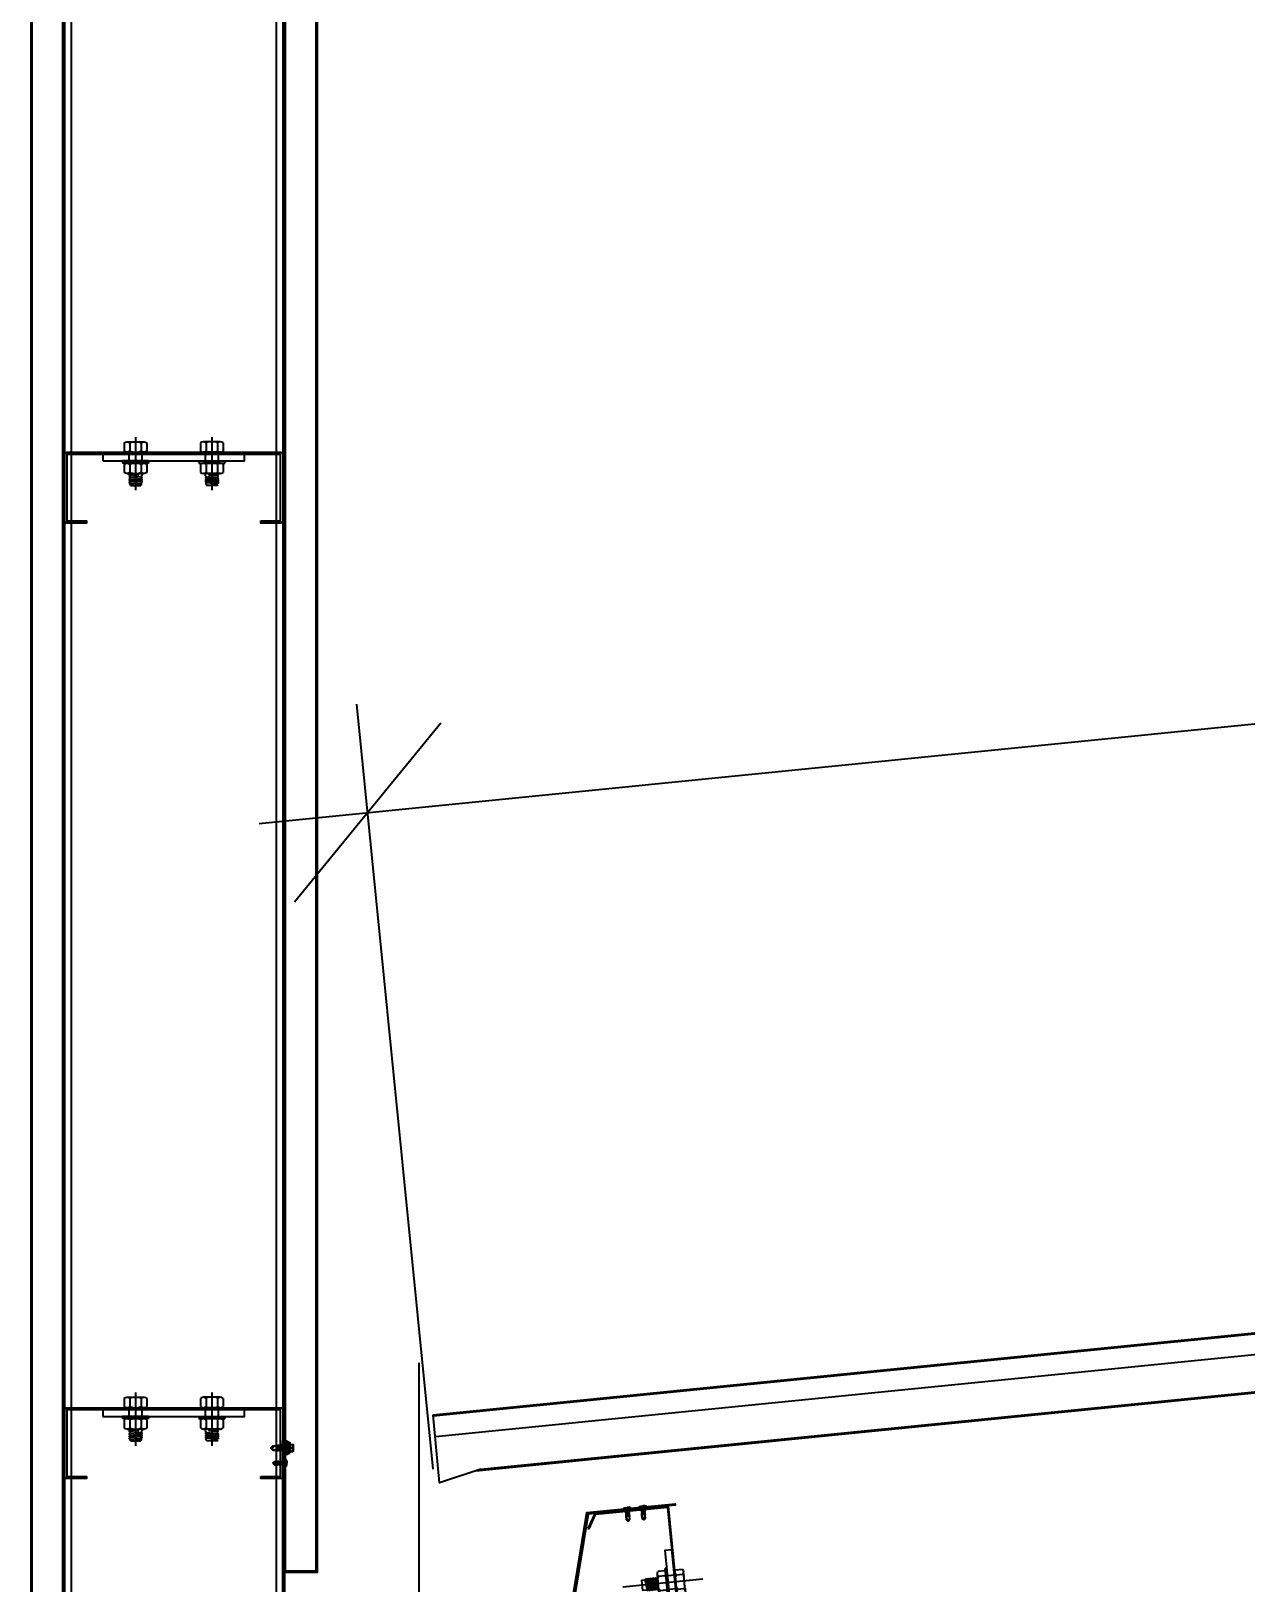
# Model space of a CAD drawing. Header units: inches. Extents: x 315041 to 662841, y -45540 to -35018.
# Drawn here: x 334525.64 to 334536.79, y -35684.15 to -35669.9 of the extents above; entities that cross this region are included whole.
import ezdxf

# ---------------------------------------------------------------- set-up
doc = ezdxf.new("R2010")
doc.units = ezdxf.units.IN
doc.header["$MEASUREMENT"] = 0
doc.linetypes.add('CENTER2', pattern=[28.575, 19.05, -3.175, 3.175, -3.175])
doc.linetypes.add('DASHED2', pattern=[9.525, 6.35, -3.175])
for name, color, linetype in [('2', 2, 'Continuous'), ('251', 251, 'Continuous'), ('2NET-VE', 8, 'Continuous'), ('3', 3, 'Continuous'), ('5', 5, 'Continuous'), ('7', 7, 'Continuous'), ('8', 8, 'Continuous'), ('GIANG', 1, 'Continuous'), ('ROOFING', 4, 'Continuous'), ('STRUCTURE', 1, 'Continuous')]:
    doc.layers.add(name, color=color, linetype=linetype)
doc.styles.add('ST1', font='times.ttf', dxfattribs={"width": 0.7})
doc.dimstyles.new('100', dxfattribs={"dimtxt": 3, "dimasz": 1.5, "dimexe": 1, "dimexo": 0, "dimgap": 1, "dimtad": 1, "dimdec": 0, "dimlfac": 100, "dimzin": 0, "dimdsep": 46, "dimtxsty": 'ST1', "dimblk": 'OBLIQUE', "dimcen": 1, "dimdle": 1, "dimclrd": 8, "dimclre": 8, "dimclrt": 3, "dimadec": 0, "dimazin": 0, "dimtfac": 1, "dimtdec": 0, "dimtix": 1, "dimtmove": 1, "dimatfit": 3, "dimfxl": 0, "dimtfill": 1, "dimtolj": 1, "dimtzin": 0, "dimlwd": -1, "dimlwe": -1, "dimarcsym": 1})

# ---------------------------------------------------------------- blocks, each defined once
blk = doc.blocks.new('*U235')
at = {"layer": '2NET-VE', "ltscale": 0.5}
for p, q in [((0, 8.3), (9.5, 8.3)), ((22.9, 7.4), (22.9, 7.4)), ((0, -8.3), (9.5, -8.3)), ((22.9, -7.4), (22.9, -7.4))]:
    blk.add_line(p, q, dxfattribs=at)
at = {"layer": '7', "linetype": 'Continuous'}
for p, q in [((21.9, 6.4), (23.1, 7.7)), ((22.3, -6.4), (23.8, 6.4)), ((23.1, 7.7), (23.8, 6.4)), ((23.8, 6.4), (25.1, 7.7)), ((24.3, -6.4), (25.8, 6.4)), ((25.1, 7.7), (25.8, 6.4)), ((25.8, 6.4), (27, 7.7)), ((26.2, -6.4), (27.7, 6.4)), ((27, 7.7), (27.7, 6.4)), ((27.7, 6.4), (28.9, 7.7)), ((28.1, -6.4), (29.6, 6.4)), ((28.9, 7.7), (29.6, 6.4)), ((29.6, 6.4), (30.9, 7.7)), ((30.1, -6.4), (31.6, 6.4)), ((30.1, -6.4), (31.6, 6.4)), ((30.9, 7.7), (31.6, 6.4)), ((31.6, 6.4), (32.8, 7.7)), ((32, -6.4), (33.5, 6.4)), ((32.8, 7.7), (33.5, 6.4)), ((33.5, 6.4), (34.7, 7.7)), ((33.9, -6.4), (35.4, 6.4)), ((33.9, -6.4), (35.4, 6.4)), ((33.9, -6.4), (35.4, 6.4)), ((34.7, 7.7), (35.4, 6.4)), ((35.4, 6.4), (36.7, 7.7)), ((35.9, -6.4), (37.4, 6.4)), ((36.7, 7.7), (37.4, 6.4)), ((41.9, 6.4), (37.4, 6.4)), ((41.9, 6.4), (41.9, -6.4)), ((22.1, -6.4), (21.7, -6.4)), ((22.3, -6.4), (21.9, -6.4)), ((22.3, -6.4), (23.1, -7.7)), ((23.1, -7.7), (24.3, -6.4)), ((24.3, -6.4), (25, -7.7)), ((25, -7.7), (26.2, -6.4)), ((26.2, -6.4), (26.9, -7.7)), ((26.9, -7.7), (28.1, -6.4)), ((28.1, -6.4), (28.9, -7.7)), ((28.9, -7.7), (30.1, -6.4)), ((30.1, -6.4), (30.8, -7.7)), ((30.8, -7.7), (32, -6.4)), ((32, -6.4), (32.7, -7.7)), ((32.7, -7.7), (33.9, -6.4)), ((33.9, -6.4), (34.7, -7.7)), ((34.7, -7.7), (35.9, -6.4)), ((35.9, -6.4), (41.9, -6.4))]:
    blk.add_line(p, q, dxfattribs=at)
at = {"layer": '8', "linetype": 'Continuous'}
for p, q in [((-10.2, 8.8), (-10.2, 11.9)), ((-10.2, -11.9), (-10.2, 11.9)), ((-0.9, 14.9), (-9.3, 14.9)), ((-1.4, 8.8), (-8.9, 8.8)), ((0, 8.8), (0, 11.9)), ((0, -11.9), (0, 11.9)), ((9.5, -17.6), (9.5, 17.6)), ((9.5, 17.6), (11.4, 17.6)), ((11.4, -17.6), (11.4, 17.6)), ((11.4, 8.8), (11.4, 11.9)), ((11.4, -11.9), (11.4, 11.9)), ((12.3, 14.9), (20.7, 14.9)), ((12.8, 8.8), (20.3, 8.8)), ((21.7, 8.8), (21.7, 11.9)), ((21.7, -11.9), (21.7, 11.9)), ((-10.2, -8.8), (-10.2, -11.9)), ((-9.3, -14.9), (-0.9, -14.9)), ((-1.4, -8.8), (-8.9, -8.8)), ((0, -8.8), (0, -11.9)), ((9.5, -17.6), (11.4, -17.6)), ((11.4, -8.8), (11.4, -11.9)), ((20.7, -14.9), (12.3, -14.9)), ((12.8, -8.8), (20.3, -8.8)), ((21.7, -8.8), (21.7, -11.9))]:
    blk.add_line(p, q, dxfattribs=at)
at = {"layer": '8', "ltscale": 10}
blk.add_line((-32.8, 0), (65.5, 0), dxfattribs=at)
at = {"layer": '8', "linetype": 'Continuous'}
for centre, radius, start, end in [((-4.7, 11.9), 5.58, 146.602, 180), ((-6.1, 11.9), 4.1, 180, 228.5476), ((-6.1, 5.7), 4.1, 131.4524, 180), ((-4.1, 11.9), 4.1, 311.4524, 0), ((-4.1, 5.7), 4.1, 0, 48.5476), ((-5.6, 11.9), 5.58, 0, 33.398), ((17, 11.9), 5.58, 146.602, 180), ((15.5, 11.9), 4.1, 180, 228.5476), ((15.5, 5.7), 4.1, 131.4524, 180), ((17.6, 11.9), 4.1, 311.4524, 0), ((17.6, 5.7), 4.1, 0, 48.5476), ((16.1, 11.9), 5.58, 0, 33.398), ((-6.1, -5.7), 4.1, 180, 228.5476), ((-6.1, -11.9), 4.1, 131.4524, 180), ((-4.7, -11.9), 5.58, 180, 213.398), ((-4.1, -5.7), 4.1, 311.4524, 0), ((-4.1, -11.9), 4.1, 0, 48.5476), ((-5.6, -11.9), 5.58, 326.602, 0), ((15.5, -5.7), 4.1, 180, 228.5476), ((15.5, -11.9), 4.1, 131.4524, 180), ((17, -11.9), 5.58, 180, 213.398), ((17.6, -5.7), 4.1, 311.4524, 0), ((17.6, -11.9), 4.1, 0, 48.5476), ((16.1, -11.9), 5.58, 326.602, 0)]:
    blk.add_arc(centre, radius, start, end, dxfattribs=at)
blk = doc.blocks.new('*U234')
at = {"layer": '2NET-VE', "ltscale": 0.5}
for p, q in [((0, 8.3), (9.5, 8.3)), ((22.9, 7.4), (22.9, 7.4)), ((0, -8.3), (9.5, -8.3)), ((22.9, -7.4), (22.9, -7.4))]:
    blk.add_line(p, q, dxfattribs=at)
at = {"layer": '7', "linetype": 'Continuous'}
for p, q in [((21.9, 6.4), (23.1, 7.7)), ((22.3, -6.4), (23.8, 6.4)), ((23.1, 7.7), (23.8, 6.4)), ((23.8, 6.4), (25.1, 7.7)), ((24.3, -6.4), (25.8, 6.4)), ((25.1, 7.7), (25.8, 6.4)), ((25.8, 6.4), (27, 7.7)), ((26.2, -6.4), (27.7, 6.4)), ((27, 7.7), (27.7, 6.4)), ((27.7, 6.4), (28.9, 7.7)), ((28.1, -6.4), (29.6, 6.4)), ((28.9, 7.7), (29.6, 6.4)), ((29.6, 6.4), (30.9, 7.7)), ((30.1, -6.4), (31.6, 6.4)), ((30.1, -6.4), (31.6, 6.4)), ((30.9, 7.7), (31.6, 6.4)), ((31.6, 6.4), (32.8, 7.7)), ((32, -6.4), (33.5, 6.4)), ((32.8, 7.7), (33.5, 6.4)), ((33.5, 6.4), (34.7, 7.7)), ((33.9, -6.4), (35.4, 6.4)), ((33.9, -6.4), (35.4, 6.4)), ((33.9, -6.4), (35.4, 6.4)), ((34.7, 7.7), (35.4, 6.4)), ((35.4, 6.4), (36.7, 7.7)), ((35.9, -6.4), (37.4, 6.4)), ((36.7, 7.7), (37.4, 6.4)), ((41.9, 6.4), (37.4, 6.4)), ((41.9, 6.4), (41.9, -6.4)), ((22.1, -6.4), (21.7, -6.4)), ((22.3, -6.4), (21.9, -6.4)), ((22.3, -6.4), (23.1, -7.7)), ((23.1, -7.7), (24.3, -6.4)), ((24.3, -6.4), (25, -7.7)), ((25, -7.7), (26.2, -6.4)), ((26.2, -6.4), (26.9, -7.7)), ((26.9, -7.7), (28.1, -6.4)), ((28.1, -6.4), (28.9, -7.7)), ((28.9, -7.7), (30.1, -6.4)), ((30.1, -6.4), (30.8, -7.7)), ((30.8, -7.7), (32, -6.4)), ((32, -6.4), (32.7, -7.7)), ((32.7, -7.7), (33.9, -6.4)), ((33.9, -6.4), (34.7, -7.7)), ((34.7, -7.7), (35.9, -6.4)), ((35.9, -6.4), (41.9, -6.4))]:
    blk.add_line(p, q, dxfattribs=at)
at = {"layer": '8', "linetype": 'Continuous'}
for p, q in [((-10.2, 8.8), (-10.2, 11.9)), ((-10.2, -11.9), (-10.2, 11.9)), ((-0.9, 14.9), (-9.3, 14.9)), ((-1.4, 8.8), (-8.9, 8.8)), ((0, 8.8), (0, 11.9)), ((0, -11.9), (0, 11.9)), ((9.5, -17.6), (9.5, 17.6)), ((9.5, 17.6), (11.4, 17.6)), ((11.4, -17.6), (11.4, 17.6)), ((11.4, 8.8), (11.4, 11.9)), ((11.4, -11.9), (11.4, 11.9)), ((12.3, 14.9), (20.7, 14.9)), ((12.8, 8.8), (20.3, 8.8)), ((21.7, 8.8), (21.7, 11.9)), ((21.7, -11.9), (21.7, 11.9)), ((-10.2, -8.8), (-10.2, -11.9)), ((-9.3, -14.9), (-0.9, -14.9)), ((-1.4, -8.8), (-8.9, -8.8)), ((0, -8.8), (0, -11.9)), ((9.5, -17.6), (11.4, -17.6)), ((11.4, -8.8), (11.4, -11.9)), ((20.7, -14.9), (12.3, -14.9)), ((12.8, -8.8), (20.3, -8.8)), ((21.7, -8.8), (21.7, -11.9))]:
    blk.add_line(p, q, dxfattribs=at)
at = {"layer": '8', "ltscale": 10}
blk.add_line((-32.8, 0), (65.5, 0), dxfattribs=at)
at = {"layer": '8', "linetype": 'Continuous'}
for centre, radius, start, end in [((-4.7, 11.9), 5.58, 146.602, 180), ((-6.1, 11.9), 4.1, 180, 228.5476), ((-6.1, 5.7), 4.1, 131.4524, 180), ((-4.1, 11.9), 4.1, 311.4524, 0), ((-4.1, 5.7), 4.1, 0, 48.5476), ((-5.6, 11.9), 5.58, 0, 33.398), ((17, 11.9), 5.58, 146.602, 180), ((15.5, 11.9), 4.1, 180, 228.5476), ((15.5, 5.7), 4.1, 131.4524, 180), ((17.6, 11.9), 4.1, 311.4524, 0), ((17.6, 5.7), 4.1, 0, 48.5476), ((16.1, 11.9), 5.58, 0, 33.398), ((-6.1, -5.7), 4.1, 180, 228.5476), ((-6.1, -11.9), 4.1, 131.4524, 180), ((-4.7, -11.9), 5.58, 180, 213.398), ((-4.1, -5.7), 4.1, 311.4524, 0), ((-4.1, -11.9), 4.1, 0, 48.5476), ((-5.6, -11.9), 5.58, 326.602, 0), ((15.5, -5.7), 4.1, 180, 228.5476), ((15.5, -11.9), 4.1, 131.4524, 180), ((17, -11.9), 5.58, 180, 213.398), ((17.6, -5.7), 4.1, 311.4524, 0), ((17.6, -11.9), 4.1, 0, 48.5476), ((16.1, -11.9), 5.58, 326.602, 0)]:
    blk.add_arc(centre, radius, start, end, dxfattribs=at)
blk = doc.blocks.new('XM150')
at = {"layer": '2', "ltscale": 0.015}
for p, q in [((68.9, 180), (0.9, 180)), ((0.9, 1.1), (0.9, 180)), ((2, 178.9), (2, 0)), ((2, 178.9), (68.3, 178.9)), ((75.4, 166.5), (68.3, 178.9)), ((68.9, 180), (76.4, 167)), ((76.4, 167), (75.4, 166.5)), ((-73.5, 13), (-72.5, 13.5)), ((-66, 0), (-73.5, 13)), ((-72.5, 13.5), (-65.4, 1.1)), ((2, 0), (-66, 0)), ((-65.4, 1.1), (0.9, 1.1))]:
    blk.add_line(p, q, dxfattribs=at)
at = {"layer": '5'}
blk.add_lwpolyline([(8, -10), (8, 140), (2, 140), (2, -10), (8, -10)], close=True, dxfattribs=at)
at = {"layer": 'GIANG', "xscale": 0.7499999999999999, "yscale": 0.7499999999999999, "zscale": 0.7499999999999999}
for name, p in [('*U235', (0.9, 110)), ('*U234', (0.9, 40))]:
    blk.add_blockref(name, p, dxfattribs=at)
blk = doc.blocks.new('*U246')
at = {"layer": '2', "xscale": 0.008333333333333337, "yscale": 0.008333333333333337, "zscale": 0.008333333333333337, "rotation": 8.530765610063296}
blk.add_blockref('XM150', (0.118, -0.699), dxfattribs=at)
blk = doc.blocks.new('*U247')
at = {"layer": '2', "color": 0, "linetype": 'ByBlock', "lineweight": -2, "transparency": 16777216}
blk.add_blockref('*U246', (0, 0), dxfattribs=at)
blk = doc.blocks.new('*U198')
at = {"layer": '251'}
h = blk.add_hatch(color=256, dxfattribs=at)
h.paths.add_polyline_path([(-0.0533, -0.0404), (-0.0533, -0.0433, -0.192582), (-0.0476, -0.0289, -0.192582), (-0.0533, -0.0144)])
h.paths.add_polyline_path([(-0.0533, 0.0144, -0.192582), (-0.0476, 0.0289, -0.192582), (-0.0533, 0.0433)])
h = blk.add_hatch(color=256, dxfattribs=at)
h.paths.add_polyline_path([(0.0559, -0.0404), (0.0559, -0.0433, -0.192582), (0.0617, -0.0289, -0.192582), (0.0559, -0.0144)])
h.paths.add_polyline_path([(0.0559, 0.0144, -0.192582), (0.0617, 0.0289, -0.192582), (0.0559, 0.0433)])
at = {"layer": '5', "linetype": 'CENTER2', "ltscale": 0.2}
blk.add_line((-0.0773, 0), (0.1944, 0), dxfattribs=at)
at = {"layer": '8'}
for p, q in [((-0.0533, 0.0404), (-0.0533, -0.0404)), ((-0.0476, 0.0578), (-0.0058, 0.0578)), ((-0.0476, 0.0289), (-0.0058, 0.0289)), ((0, 0.0433), (0, -0.0433)), ((0.0444, 0.0333), (0, 0.0333)), ((0.0444, -0.0664), (0.0444, 0.0664)), ((0.0444, 0.0664), (0.0559, 0.0664)), ((0.0559, -0.0664), (0.0559, 0.0664)), ((0.0559, 0.0404), (0.0559, -0.0404)), ((0.0617, 0.0578), (0.1034, 0.0578)), ((0.0617, 0.0289), (0.1034, 0.0289)), ((0.1092, 0.0433), (0.1092, -0.0433)), ((0.1168, 0.0333), (0.1092, 0.0333)), ((0.1211, 0.0267), (0.1168, 0.0333)), ((0.1168, 0.0333), (0.1168, -0.0167)), ((0.1168, -0.0167), (0.1211, 0.0267)), ((0.1268, 0.0333), (0.1211, 0.0267)), ((0.1311, 0.0267), (0.1268, 0.0333)), ((0.1639, 0.03), (0.1611, 0.0267)), ((0.1691, 0.0267), (0.1639, 0.03)), ((0.1658, -0.0267), (0.1674, 0)), ((0.1691, 0), (0.1674, 0)), ((0.1674, 0), (0.1691, 0)), ((0.1691, 0.0267), (0.1691, -0.0267)), ((-0.0476, -0.0289), (-0.0058, -0.0289)), ((-0.0476, -0.0289), (-0.0058, -0.0289)), ((-0.0476, -0.0578), (-0.0058, -0.0578)), ((0.0444, -0.0333), (0, -0.0333)), ((0.0444, -0.0664), (0.0559, -0.0664)), ((0.0617, -0.0289), (0.1034, -0.0289)), ((0.0617, -0.0289), (0.1034, -0.0289)), ((0.0617, -0.0578), (0.1034, -0.0578)), ((0.1201, -0.0333), (0.1092, -0.0333)), ((0.1258, -0.0267), (0.1201, -0.0333)), ((0.1601, -0.0333), (0.1558, -0.0267)), ((0.1658, -0.0267), (0.1601, -0.0333)), ((0.1658, -0.0267), (0.1691, -0.0267))]:
    blk.add_line(p, q, dxfattribs=at)
for points in [[(0.1358, -0.0267), (0.1301, -0.0333), (0.1258, -0.0267), (0.1311, 0.0267), (0.1368, 0.0333), (0.1411, 0.0267)], [(0.1458, -0.0267), (0.1401, -0.0333), (0.1358, -0.0267), (0.1411, 0.0267), (0.1468, 0.0333), (0.1511, 0.0267)], [(0.1558, -0.0267), (0.1501, -0.0333), (0.1458, -0.0267), (0.1511, 0.0267), (0.1568, 0.0333), (0.1611, 0.0267)]]:
    blk.add_lwpolyline(points, close=True, dxfattribs=at)
for centre, start, end in [((-0.0324, 0.0433), 136.39718, 223.60282), ((-0.0324, 0.0144), 136.39718, 180), ((-0.0209, 0.0433), 316.39718, 43.60282), ((-0.0209, 0.0144), 0, 43.60282), ((0.0768, 0.0433), 136.39718, 223.60282), ((0.0768, 0.0144), 136.39718, 180), ((0.0883, 0.0433), 316.39718, 43.60282), ((0.0883, 0.0144), 0, 43.60282), ((-0.0324, -0.0144), 180, 223.60282), ((-0.0324, -0.0433), 136.39718, 223.60282), ((-0.0209, -0.0144), 316.39718, 0), ((-0.0209, -0.0433), 316.39718, 43.60282), ((0.0768, -0.0144), 180, 223.60282), ((0.0768, -0.0433), 136.39718, 223.60282), ((0.0883, -0.0144), 316.39718, 0), ((0.0883, -0.0433), 316.39718, 43.60282)]:
    blk.add_arc(centre, 0.0209, start, end, dxfattribs=at)
blk = doc.blocks.new('*U199')
at = {"layer": '251'}
h = blk.add_hatch(color=256, dxfattribs=at)
h.paths.add_polyline_path([(-0.0533, -0.0404), (-0.0533, -0.0433, -0.192582), (-0.0476, -0.0289, -0.192582), (-0.0533, -0.0144)])
h.paths.add_polyline_path([(-0.0533, 0.0144, -0.192582), (-0.0476, 0.0289, -0.192582), (-0.0533, 0.0433)])
h = blk.add_hatch(color=256, dxfattribs=at)
h.paths.add_polyline_path([(0.0559, -0.0404), (0.0559, -0.0433, -0.192582), (0.0617, -0.0289, -0.192582), (0.0559, -0.0144)])
h.paths.add_polyline_path([(0.0559, 0.0144, -0.192582), (0.0617, 0.0289, -0.192582), (0.0559, 0.0433)])
at = {"layer": '5', "linetype": 'CENTER2', "ltscale": 0.2}
blk.add_line((-0.0773, 0), (0.1944, 0), dxfattribs=at)
at = {"layer": '8'}
for p, q in [((-0.0533, 0.0404), (-0.0533, -0.0404)), ((-0.0476, 0.0578), (-0.0058, 0.0578)), ((-0.0476, 0.0289), (-0.0058, 0.0289)), ((0, 0.0433), (0, -0.0433)), ((0.0444, 0.0333), (0, 0.0333)), ((0.0444, -0.0664), (0.0444, 0.0664)), ((0.0444, 0.0664), (0.0559, 0.0664)), ((0.0559, -0.0664), (0.0559, 0.0664)), ((0.0559, 0.0404), (0.0559, -0.0404)), ((0.0617, 0.0578), (0.1034, 0.0578)), ((0.0617, 0.0289), (0.1034, 0.0289)), ((0.1092, 0.0433), (0.1092, -0.0433)), ((0.1168, 0.0333), (0.1092, 0.0333)), ((0.1211, 0.0267), (0.1168, 0.0333)), ((0.1168, 0.0333), (0.1168, -0.0167)), ((0.1168, -0.0167), (0.1211, 0.0267)), ((0.1268, 0.0333), (0.1211, 0.0267)), ((0.1311, 0.0267), (0.1268, 0.0333)), ((0.1639, 0.03), (0.1611, 0.0267)), ((0.1691, 0.0267), (0.1639, 0.03)), ((0.1658, -0.0267), (0.1674, 0)), ((0.1691, 0), (0.1674, 0)), ((0.1674, 0), (0.1691, 0)), ((0.1691, 0.0267), (0.1691, -0.0267)), ((-0.0476, -0.0289), (-0.0058, -0.0289)), ((-0.0476, -0.0289), (-0.0058, -0.0289)), ((-0.0476, -0.0578), (-0.0058, -0.0578)), ((0.0444, -0.0333), (0, -0.0333)), ((0.0444, -0.0664), (0.0559, -0.0664)), ((0.0617, -0.0289), (0.1034, -0.0289)), ((0.0617, -0.0289), (0.1034, -0.0289)), ((0.0617, -0.0578), (0.1034, -0.0578)), ((0.1201, -0.0333), (0.1092, -0.0333)), ((0.1258, -0.0267), (0.1201, -0.0333)), ((0.1601, -0.0333), (0.1558, -0.0267)), ((0.1658, -0.0267), (0.1601, -0.0333)), ((0.1658, -0.0267), (0.1691, -0.0267))]:
    blk.add_line(p, q, dxfattribs=at)
for points in [[(0.1358, -0.0267), (0.1301, -0.0333), (0.1258, -0.0267), (0.1311, 0.0267), (0.1368, 0.0333), (0.1411, 0.0267)], [(0.1458, -0.0267), (0.1401, -0.0333), (0.1358, -0.0267), (0.1411, 0.0267), (0.1468, 0.0333), (0.1511, 0.0267)], [(0.1558, -0.0267), (0.1501, -0.0333), (0.1458, -0.0267), (0.1511, 0.0267), (0.1568, 0.0333), (0.1611, 0.0267)]]:
    blk.add_lwpolyline(points, close=True, dxfattribs=at)
for centre, start, end in [((-0.0324, 0.0433), 136.39718, 223.60282), ((-0.0324, 0.0144), 136.39718, 180), ((-0.0209, 0.0433), 316.39718, 43.60282), ((-0.0209, 0.0144), 0, 43.60282), ((0.0768, 0.0433), 136.39718, 223.60282), ((0.0768, 0.0144), 136.39718, 180), ((0.0883, 0.0433), 316.39718, 43.60282), ((0.0883, 0.0144), 0, 43.60282), ((-0.0324, -0.0144), 180, 223.60282), ((-0.0324, -0.0433), 136.39718, 223.60282), ((-0.0209, -0.0144), 316.39718, 0), ((-0.0209, -0.0433), 316.39718, 43.60282), ((0.0768, -0.0144), 180, 223.60282), ((0.0768, -0.0433), 136.39718, 223.60282), ((0.0883, -0.0144), 316.39718, 0), ((0.0883, -0.0433), 316.39718, 43.60282)]:
    blk.add_arc(centre, 0.0209, start, end, dxfattribs=at)
blk = doc.blocks.new('*U200')
at = {"layer": '251'}
h = blk.add_hatch(color=256, dxfattribs=at)
h.paths.add_polyline_path([(-0.0533, -0.0404), (-0.0533, -0.0433, -0.192582), (-0.0476, -0.0289, -0.192582), (-0.0533, -0.0144)])
h.paths.add_polyline_path([(-0.0533, 0.0144, -0.192582), (-0.0476, 0.0289, -0.192582), (-0.0533, 0.0433)])
h = blk.add_hatch(color=256, dxfattribs=at)
h.paths.add_polyline_path([(0.0559, -0.0404), (0.0559, -0.0433, -0.192582), (0.0617, -0.0289, -0.192582), (0.0559, -0.0144)])
h.paths.add_polyline_path([(0.0559, 0.0144, -0.192582), (0.0617, 0.0289, -0.192582), (0.0559, 0.0433)])
at = {"layer": '5', "linetype": 'CENTER2', "ltscale": 0.2}
blk.add_line((-0.0773, 0), (0.1944, 0), dxfattribs=at)
at = {"layer": '8'}
for p, q in [((-0.0533, 0.0404), (-0.0533, -0.0404)), ((-0.0476, 0.0578), (-0.0058, 0.0578)), ((-0.0476, 0.0289), (-0.0058, 0.0289)), ((0, 0.0433), (0, -0.0433)), ((0.0444, 0.0333), (0, 0.0333)), ((0.0444, -0.0664), (0.0444, 0.0664)), ((0.0444, 0.0664), (0.0559, 0.0664)), ((0.0559, -0.0664), (0.0559, 0.0664)), ((0.0559, 0.0404), (0.0559, -0.0404)), ((0.0617, 0.0578), (0.1034, 0.0578)), ((0.0617, 0.0289), (0.1034, 0.0289)), ((0.1092, 0.0433), (0.1092, -0.0433)), ((0.1168, 0.0333), (0.1092, 0.0333)), ((0.1211, 0.0267), (0.1168, 0.0333)), ((0.1168, 0.0333), (0.1168, -0.0167)), ((0.1168, -0.0167), (0.1211, 0.0267)), ((0.1268, 0.0333), (0.1211, 0.0267)), ((0.1311, 0.0267), (0.1268, 0.0333)), ((0.1639, 0.03), (0.1611, 0.0267)), ((0.1691, 0.0267), (0.1639, 0.03)), ((0.1658, -0.0267), (0.1674, 0)), ((0.1691, 0), (0.1674, 0)), ((0.1674, 0), (0.1691, 0)), ((0.1691, 0.0267), (0.1691, -0.0267)), ((-0.0476, -0.0289), (-0.0058, -0.0289)), ((-0.0476, -0.0289), (-0.0058, -0.0289)), ((-0.0476, -0.0578), (-0.0058, -0.0578)), ((0.0444, -0.0333), (0, -0.0333)), ((0.0444, -0.0664), (0.0559, -0.0664)), ((0.0617, -0.0289), (0.1034, -0.0289)), ((0.0617, -0.0289), (0.1034, -0.0289)), ((0.0617, -0.0578), (0.1034, -0.0578)), ((0.1201, -0.0333), (0.1092, -0.0333)), ((0.1258, -0.0267), (0.1201, -0.0333)), ((0.1601, -0.0333), (0.1558, -0.0267)), ((0.1658, -0.0267), (0.1601, -0.0333)), ((0.1658, -0.0267), (0.1691, -0.0267))]:
    blk.add_line(p, q, dxfattribs=at)
for points in [[(0.1358, -0.0267), (0.1301, -0.0333), (0.1258, -0.0267), (0.1311, 0.0267), (0.1368, 0.0333), (0.1411, 0.0267)], [(0.1458, -0.0267), (0.1401, -0.0333), (0.1358, -0.0267), (0.1411, 0.0267), (0.1468, 0.0333), (0.1511, 0.0267)], [(0.1558, -0.0267), (0.1501, -0.0333), (0.1458, -0.0267), (0.1511, 0.0267), (0.1568, 0.0333), (0.1611, 0.0267)]]:
    blk.add_lwpolyline(points, close=True, dxfattribs=at)
for centre, start, end in [((-0.0324, 0.0433), 136.39718, 223.60282), ((-0.0324, 0.0144), 136.39718, 180), ((-0.0209, 0.0433), 316.39718, 43.60282), ((-0.0209, 0.0144), 0, 43.60282), ((0.0768, 0.0433), 136.39718, 223.60282), ((0.0768, 0.0144), 136.39718, 180), ((0.0883, 0.0433), 316.39718, 43.60282), ((0.0883, 0.0144), 0, 43.60282), ((-0.0324, -0.0144), 180, 223.60282), ((-0.0324, -0.0433), 136.39718, 223.60282), ((-0.0209, -0.0144), 316.39718, 0), ((-0.0209, -0.0433), 316.39718, 43.60282), ((0.0768, -0.0144), 180, 223.60282), ((0.0768, -0.0433), 136.39718, 223.60282), ((0.0883, -0.0144), 316.39718, 0), ((0.0883, -0.0433), 316.39718, 43.60282)]:
    blk.add_arc(centre, 0.0209, start, end, dxfattribs=at)
blk = doc.blocks.new('*U201')
at = {"layer": '251'}
h = blk.add_hatch(color=256, dxfattribs=at)
h.paths.add_polyline_path([(-0.0533, -0.0404), (-0.0533, -0.0433, -0.192582), (-0.0476, -0.0289, -0.192582), (-0.0533, -0.0144)])
h.paths.add_polyline_path([(-0.0533, 0.0144, -0.192582), (-0.0476, 0.0289, -0.192582), (-0.0533, 0.0433)])
h = blk.add_hatch(color=256, dxfattribs=at)
h.paths.add_polyline_path([(0.0559, -0.0404), (0.0559, -0.0433, -0.192582), (0.0617, -0.0289, -0.192582), (0.0559, -0.0144)])
h.paths.add_polyline_path([(0.0559, 0.0144, -0.192582), (0.0617, 0.0289, -0.192582), (0.0559, 0.0433)])
at = {"layer": '5', "linetype": 'CENTER2', "ltscale": 0.2}
blk.add_line((-0.0773, 0), (0.1944, 0), dxfattribs=at)
at = {"layer": '8'}
for p, q in [((-0.0533, 0.0404), (-0.0533, -0.0404)), ((-0.0476, 0.0578), (-0.0058, 0.0578)), ((-0.0476, 0.0289), (-0.0058, 0.0289)), ((0, 0.0433), (0, -0.0433)), ((0.0444, 0.0333), (0, 0.0333)), ((0.0444, -0.0664), (0.0444, 0.0664)), ((0.0444, 0.0664), (0.0559, 0.0664)), ((0.0559, -0.0664), (0.0559, 0.0664)), ((0.0559, 0.0404), (0.0559, -0.0404)), ((0.0617, 0.0578), (0.1034, 0.0578)), ((0.0617, 0.0289), (0.1034, 0.0289)), ((0.1092, 0.0433), (0.1092, -0.0433)), ((0.1168, 0.0333), (0.1092, 0.0333)), ((0.1211, 0.0267), (0.1168, 0.0333)), ((0.1168, 0.0333), (0.1168, -0.0167)), ((0.1168, -0.0167), (0.1211, 0.0267)), ((0.1268, 0.0333), (0.1211, 0.0267)), ((0.1311, 0.0267), (0.1268, 0.0333)), ((0.1639, 0.03), (0.1611, 0.0267)), ((0.1691, 0.0267), (0.1639, 0.03)), ((0.1658, -0.0267), (0.1674, 0)), ((0.1691, 0), (0.1674, 0)), ((0.1674, 0), (0.1691, 0)), ((0.1691, 0.0267), (0.1691, -0.0267)), ((-0.0476, -0.0289), (-0.0058, -0.0289)), ((-0.0476, -0.0289), (-0.0058, -0.0289)), ((-0.0476, -0.0578), (-0.0058, -0.0578)), ((0.0444, -0.0333), (0, -0.0333)), ((0.0444, -0.0664), (0.0559, -0.0664)), ((0.0617, -0.0289), (0.1034, -0.0289)), ((0.0617, -0.0289), (0.1034, -0.0289)), ((0.0617, -0.0578), (0.1034, -0.0578)), ((0.1201, -0.0333), (0.1092, -0.0333)), ((0.1258, -0.0267), (0.1201, -0.0333)), ((0.1601, -0.0333), (0.1558, -0.0267)), ((0.1658, -0.0267), (0.1601, -0.0333)), ((0.1658, -0.0267), (0.1691, -0.0267))]:
    blk.add_line(p, q, dxfattribs=at)
for points in [[(0.1358, -0.0267), (0.1301, -0.0333), (0.1258, -0.0267), (0.1311, 0.0267), (0.1368, 0.0333), (0.1411, 0.0267)], [(0.1458, -0.0267), (0.1401, -0.0333), (0.1358, -0.0267), (0.1411, 0.0267), (0.1468, 0.0333), (0.1511, 0.0267)], [(0.1558, -0.0267), (0.1501, -0.0333), (0.1458, -0.0267), (0.1511, 0.0267), (0.1568, 0.0333), (0.1611, 0.0267)]]:
    blk.add_lwpolyline(points, close=True, dxfattribs=at)
for centre, start, end in [((-0.0324, 0.0433), 136.39718, 223.60282), ((-0.0324, 0.0144), 136.39718, 180), ((-0.0209, 0.0433), 316.39718, 43.60282), ((-0.0209, 0.0144), 0, 43.60282), ((0.0768, 0.0433), 136.39718, 223.60282), ((0.0768, 0.0144), 136.39718, 180), ((0.0883, 0.0433), 316.39718, 43.60282), ((0.0883, 0.0144), 0, 43.60282), ((-0.0324, -0.0144), 180, 223.60282), ((-0.0324, -0.0433), 136.39718, 223.60282), ((-0.0209, -0.0144), 316.39718, 0), ((-0.0209, -0.0433), 316.39718, 43.60282), ((0.0768, -0.0144), 180, 223.60282), ((0.0768, -0.0433), 136.39718, 223.60282), ((0.0883, -0.0144), 316.39718, 0), ((0.0883, -0.0433), 316.39718, 43.60282)]:
    blk.add_arc(centre, 0.0209, start, end, dxfattribs=at)
blk = doc.blocks.new('*U240')
at = {"layer": '2', "xscale": 0.008333333333333337, "yscale": 0.008333333333333337, "zscale": 0.008333333333333337, "rotation": 8.530765610063296}
blk.add_blockref('XM150', (0.118, -0.699), dxfattribs=at)
blk = doc.blocks.new('*U241')
at = {"layer": '2', "color": 0, "linetype": 'ByBlock', "lineweight": -2, "transparency": 16777216}
blk.add_blockref('*U240', (0, 0), dxfattribs=at)
blk = doc.blocks.new('HFR-1')
at = {"layer": 'STRUCTURE', "color": 1, "linetype": 'Continuous'}
for p, q in [((-5.5, 0), (5.5, 0)), ((-5.2, 0.8), (-3.4, 1.5)), ((5.2, 0.8), (3.4, 1.5)), ((-2.4, -1.2), (-3, -1.6)), ((-3, -1.6), (-2.4, -1.9)), ((-2.4, -1.9), (-3, -2.3)), ((-3, -2.3), (-2.4, -2.6)), ((-2.4, -2.6), (-3, -3)), ((-3, -3), (-2.4, -3.3)), ((-2.4, -3.3), (-3, -3.7)), ((-3, -3.7), (-2.4, -4.1)), ((-2.4, -4.1), (-3, -4.4)), ((-3, -4.4), (-2.4, -4.8)), ((-2.4, -4.8), (-3, -5.1)), ((-3, -5.1), (-2.4, -5.5)), ((-2.4, -5.5), (-3, -5.8)), ((-3, -5.8), (-2.4, -6.2)), ((-2.4, -6.2), (-3, -6.6)), ((-3, -6.6), (-2.4, -6.9)), ((-2.4, -6.9), (-3, -7.3)), ((-3, -7.3), (-2.4, -7.6)), ((-2.4, -7.6), (-3, -8)), ((-3, -8), (-2.4, -8.3)), ((-2.4, -8.3), (-3, -8.7)), ((-3, -8.7), (-2.4, -9)), ((-2.4, -9), (-3, -9.4)), ((-3, -9.4), (-2.4, -9.7)), ((-2.4, -9.7), (-3, -10.1)), ((-3, -10.1), (-2.4, -10.5)), ((-2.4, -10.5), (-3, -10.8)), ((-3, -10.8), (-2.4, -11.2)), ((-2.4, -11.2), (-3, -11.5)), ((-3, -11.5), (-2.4, -11.9)), ((-2.9, -1.6), (2.9, -1.4)), ((-2.9, -2.3), (2.9, -2.1)), ((-2.9, -3), (2.9, -2.8)), ((-2.9, -3.7), (2.9, -3.6)), ((-2.9, -4.4), (2.9, -4.3)), ((-2.9, -5.1), (2.9, -5)), ((-2.9, -5.9), (2.9, -5.7)), ((-2.9, -6.6), (2.9, -6.4)), ((-2.9, -7.3), (2.9, -7.1)), ((-2.9, -8), (2.9, -7.8)), ((-2.9, -8.7), (2.9, -8.5)), ((-2.9, -9.4), (2.9, -9.2)), ((-2.9, -10.1), (1.5, -10)), ((-2.9, -10.8), (1.3, -10.7)), ((-2.9, -11.5), (0.9, -11.4)), ((-2.5, -17.4), (-2.5, -11.8)), ((-2.5, -17.4), (-2, -16.7)), ((-2.5, -17.4), (-0.2, -19.7)), ((2.4, -1.1), (-2.4, -1.2)), ((2.4, -1.8), (-2.4, -1.9)), ((-2.4, -1.9), (2.4, -1.8)), ((-2.4, -2.6), (2.4, -2.5)), ((2.4, -2.5), (-2.4, -2.6)), ((-2.4, -3.3), (2.4, -3.2)), ((2.4, -3.2), (-2.4, -3.3)), ((-2.4, -4.1), (2.4, -3.9)), ((2.4, -3.9), (-2.4, -4.1)), ((-2.4, -4.8), (2.4, -4.6)), ((2.4, -4.6), (-2.4, -4.8)), ((-2.4, -5.5), (2.4, -5.3)), ((2.4, -5.3), (-2.4, -5.5)), ((-2.4, -6.2), (2.4, -6)), ((2.4, -6), (-2.4, -6.2)), ((-2.4, -6.9), (2.4, -6.8)), ((2.4, -6.8), (-2.4, -6.9)), ((-2.4, -7.6), (2.4, -7.5)), ((2.4, -7.5), (-2.4, -7.6)), ((-2.4, -8.3), (2.4, -8.2)), ((2.4, -8.2), (-2.4, -8.3)), ((-2.4, -9), (2.4, -8.9)), ((2.4, -8.9), (-2.4, -9)), ((-2.4, -9.7), (2.4, -9.6)), ((2.4, -9.6), (-2.4, -9.7)), ((1.4, -10.3), (-2.4, -10.5)), ((-2.4, -10.5), (1.4, -10.3)), ((-2.4, -11.2), (1.1, -11.1)), ((1.1, -11.1), (-2.4, -11.2)), ((-2.4, -11.9), (0.4, -11.8)), ((-1, -16.7), (0.2, -19.7)), ((0.1, -19.4), (1.2, -17.3)), ((0.2, -19.7), (2.5, -17.4)), ((1.6, -16.1), (2.3, -10.2)), ((2.2, -10), (2.9, -10)), ((2.2, -11), (2.4, -11)), ((2.4, -11), (2.2, -11)), ((2.2, -11.4), (2.9, -11.4)), ((2.2, -11.7), (2.4, -11.7)), ((2.4, -10.3), (2.3, -10.3)), ((2.3, -10.3), (2.4, -10.3)), ((2.3, -10.7), (2.9, -10.7)), ((2.9, -1.4), (2.4, -1.1)), ((2.4, -1.8), (2.9, -1.4)), ((2.9, -2.1), (2.4, -1.8)), ((2.4, -2.5), (2.9, -2.1)), ((2.9, -2.8), (2.4, -2.5)), ((2.4, -3.2), (2.9, -2.8)), ((2.9, -3.6), (2.4, -3.2)), ((2.4, -3.9), (2.9, -3.6)), ((2.9, -4.3), (2.4, -3.9)), ((2.4, -4.6), (2.9, -4.3)), ((2.9, -5), (2.4, -4.6)), ((2.4, -5.3), (2.9, -5)), ((2.9, -5.7), (2.4, -5.3)), ((2.4, -6), (2.9, -5.7)), ((2.9, -6.4), (2.4, -6)), ((2.4, -6.8), (2.9, -6.4)), ((2.9, -7.1), (2.4, -6.8)), ((2.4, -7.5), (2.9, -7.1)), ((2.9, -7.8), (2.4, -7.5)), ((2.4, -8.2), (2.9, -7.8)), ((2.9, -8.5), (2.4, -8.2)), ((2.4, -8.9), (2.9, -8.5)), ((2.9, -9.2), (2.4, -8.9)), ((2.4, -9.6), (2.9, -9.2)), ((2.9, -10), (2.4, -9.6)), ((2.4, -10.3), (2.9, -10)), ((2.9, -10.7), (2.4, -10.3)), ((2.4, -11), (2.9, -10.7)), ((2.9, -11.4), (2.4, -11)), ((2.4, -11.7), (2.9, -11.4)), ((2.5, -17.4), (2.5, -11.7))]:
    blk.add_line(p, q, dxfattribs=at)
at = {"layer": 'STRUCTURE', "color": 1, "linetype": 'Continuous', "ltscale": 8}
for p in [(-3.4, 1.5), (3.4, 1.5)]:
    blk.add_line(p, (0, 1.5), dxfattribs=at)
at = {"layer": 'STRUCTURE', "color": 1, "linetype": 'DASHED2'}
for p in [(-1.9, 1.5), (1.9, 1.5)]:
    blk.add_line(p, (0, 0), dxfattribs=at)
at = {"layer": 'STRUCTURE', "color": 1, "linetype": 'Continuous', "ltscale": 8}
for centre, start, end in [((-4.7, 0.2), 130.41, 194.8062), ((4.7, 0.2), 345.1938, 49.59)]:
    blk.add_arc(centre, 0.801, start, end, dxfattribs=at)
at = {"layer": 'STRUCTURE', "color": 1, "linetype": 'Continuous'}
for centre, radius, start, end in [((-7.3, -9), 9.14, 58.065, 78.8402), ((5.1, -3.8), 3.83, 84.2039, 134.3621), ((-1.5, -17.1), 0.59, 34.2302, 144.5641), ((0, -19.4), 0.331, 231.6348, 305.4287), ((-0.5, -10.1), 1.93, 296.6041, 355.3922), ((-0.6, -16), 2.2, 324.0048, 357.8268), ((1.9, -10.3), 0.444, 15.9762, 172.6971)]:
    blk.add_arc(centre, radius, start, end, dxfattribs=at)
blk = doc.blocks.new('Short_Self_drilling')
at = {"layer": 'STRUCTURE', "color": 1, "linetype": 'Continuous'}
for p, q in [((6.4, 1.7), (-6.4, 1.7)), ((5.1, 3.8), (-5.1, 3.8)), ((-2.6, 2.9), (-5.1, 2.9)), ((-3.4, 3.8), (-3.4, 6.8)), ((3, 7.2), (-3, 7.2)), ((2.6, 2.9), (-2.6, 2.9)), ((-2.1, 2.8), (-2.1, 2.9)), ((6.3, 0), (0, 0)), ((2.2, 2.8), (2.2, 2.9)), ((2.2, -0.5), (2.2, 0)), ((5.1, 2.9), (2.6, 2.9)), ((3.4, 3.8), (3.4, 6.8)), ((3, -1.2), (-2.7, -0.2)), ((3, -2.7), (-2.7, -1.8)), ((3, -4.2), (-2.7, -3.3)), ((3, -5.8), (-2.7, -4.8)), ((3, -7.3), (-2.7, -6.3)), ((-1.9, -8), (-2.7, -7.9)), ((-2.1, -1.4), (-2.1, -0.9)), ((-2.1, -2.9), (-2.1, -2.4)), ((-2.1, -4.4), (-2.1, -3.9)), ((-2.1, -6), (-2.1, -5.4)), ((-2.1, -7.5), (-2.1, -7)), ((-2.1, -12.3), (-2.1, -8.5)), ((3, -8.8), (-1.1, -8.1)), ((2.1, -12.3), (2.1, -9.1)), ((2.2, -2), (2.2, -1.5)), ((2.2, -3.6), (2.2, -3)), ((2.2, -5.1), (2.2, -4.6)), ((2.2, -6.6), (2.2, -6.1)), ((2.2, -8.1), (2.2, -7.6))]:
    blk.add_line(p, q, dxfattribs=at)
blk.add_lwpolyline([(6.4, 1.3), (6.4, 1.7), (2.1, 2.8), (-2.1, 2.8), (-6.4, 1.7), (-6.4, 1.3)], close=True, dxfattribs=at)
for points in [[(-6.4, 1.3, -0.088869), (-6.3, 0), (0, 0)], [(-0.1, 3.8), (-0.3, 6.2, 0.338878), (-3.1, 6.2), (-3.3, 3.8)], [(3.3, 3.8), (3.1, 6.2, 0.338878), (0.3, 6.2), (0.1, 3.8)], [(2.1, -12.3), (0.2, -14.2, -0.333596), (-0.2, -14.2), (-2.1, -12.3)], [(-0.1, -14), (-1, -12.2, -0.148657), (-1.4, -11.2), (-2, -7.7, -0.815006), (-1.2, -7.8, 0.150833), (-0.8, -8.7)], [(2.1, -12.3), (1.7, -11.7, 0.52242), (0.9, -11.7), (-0.2, -14.2)]]:
    blk.add_lwpolyline(points, format="xyb", dxfattribs=at)
for points in [[(3, -1.2), (2.2, -1.5), (-2.1, -0.8), (-2.7, -0.2), (-2.4, 0)], [(3, -2.7), (2.2, -3), (-2.1, -2.4), (-2.7, -1.8), (-2.1, -1.4), (2.2, -2), (3, -2.7)], [(3, -4.2), (2.2, -4.6), (-2.1, -3.9), (-2.7, -3.3), (-2.1, -2.9), (2.2, -3.6), (3, -4.2)], [(3, -5.8), (2.2, -6.1), (-2.1, -5.4), (-2.7, -4.8), (-2.1, -4.4), (2.2, -5.1), (3, -5.8)], [(3, -7.3), (2.2, -7.6), (-2.1, -7), (-2.7, -6.3), (-2.1, -6), (2.2, -6.6), (3, -7.3)], [(-1.8, -8.5), (-2.1, -8.5), (-2.7, -7.9), (-2.1, -7.5), (-1.8, -7.5)], [(-1.3, -7.6), (2.2, -8.1), (3, -8.8)], [(-1.2, 0), (2.2, -0.5), (3, -1.2)], [(3, -8.8), (2.2, -9.1), (-0.8, -8.7)]]:
    blk.add_lwpolyline(points, dxfattribs=at)
for centre, radius, start, end in [((-5, 3.3), 0.455, 109.7949, 250.2674), ((-3, 6.8), 0.429, 90.0311, 180.0311), ((3, 6.8), 0.429, 0.0311, 90.0311), ((5.1, 3.3), 0.435, 279.7276, 80.3347), ((10, 0.2), 3.74, 162.2963, 182.6103)]:
    blk.add_arc(centre, radius, start, end, dxfattribs=at)
blk = doc.blocks.new('_Oblique')
at = {"color": 0, "linetype": 'ByBlock', "lineweight": -2}
blk.add_line((-0.5, -0.5), (0.5, 0.5), dxfattribs=at)
blk = doc.blocks.new('*D346')
at = {"color": 8, "linetype": 'Continuous', "transparency": 16777216}
for p, q in [((334658.19, -35670.214), (334657.488, -35663.193)), ((334527.734, -35677.175), (334658.582, -35664.088)), ((334529.331, -35683.102), (334528.629, -35676.081))]:
    blk.add_line(p, q, dxfattribs=at)
at = {"layer": 'Defpoints', "color": 0, "transparency": 16777216}
for p in [(334657.587, -35664.188), (334658.19, -35670.214), (334529.331, -35683.102)]:
    blk.add_point(p, dxfattribs=at)
at = {"color": 8, "transparency": 16777216, "xscale": 1.5, "yscale": 1.5, "zscale": 1.5}
for p, rotation in [((334657.587, -35664.188), 5.711374911676141), ((334528.729, -35677.076), 185.7113749116761)]:
    blk.add_blockref('_Oblique', p, dxfattribs=dict(at, rotation=rotation))
at = {"color": 3, "transparency": 16777216, "insert": (334592.906, -35668.114), "char_height": 3, "attachment_point": 5, "rotation": 5.7114, "style": 'ST1', "bg_fill": 3, "box_fill_scale": 1.25, "bg_fill_color": 256, "bg_fill_true_color": 13158600, "bg_fill_transparency": 16678048}
blk.add_mtext('\\A1;12950', dxfattribs=at)

msp = doc.modelspace()

# ---------------------------------------------------------------- linework, layer by layer
at = {"color": 1}
msp.add_lwpolyline([(334527.9643, -35682.8377), (334527.9643, -35685.319), (334530.4399, -35685.319), (334530.7397, -35683.4988), (334531.5506, -35683.4177), (334531.5521, -35683.4326), (334530.7526, -35683.5126), (334530.4526, -35685.334), (334527.9493, -35685.334), (334527.9493, -35682.8377)], close=True, dxfattribs=at)
at = {"layer": '2'}
msp.add_line((334526.0093, -35688.069), (334526.0093, -35655.3117), dxfattribs=at)
at = {"layer": '2', "color": 9}
msp.add_line((334527.8893, -35655.3117), (334527.8893, -35686.189), dxfattribs=at)
msp.add_lwpolyline([(334525.9493, -35688.129), (334525.9493, -35655.2517), (334527.9493, -35655.2517), (334527.9493, -35686.129)], dxfattribs=at)
at = {"layer": '2', "ltscale": 50}
for points in [[(334527.7493, -35674.3983), (334527.9293, -35674.3983), (334527.9293, -35673.7883), (334525.9693, -35673.7883), (334525.9693, -35674.3983), (334526.1493, -35674.3983), (334526.1493, -35674.4183), (334525.9693, -35674.4183, -0.4142136), (334525.9493, -35674.3983), (334525.9493, -35673.7883, -0.4142136), (334525.9693, -35673.7683), (334527.9293, -35673.7683, -0.4142136), (334527.9493, -35673.7883), (334527.9493, -35674.3983, -0.4142136), (334527.9293, -35674.4183), (334527.7493, -35674.4183), (334527.7493, -35674.3983)], [(334527.7493, -35683.1666), (334527.9293, -35683.1666), (334527.9293, -35682.5566), (334525.9693, -35682.5566), (334525.9693, -35683.1666), (334526.1493, -35683.1666), (334526.1493, -35683.1866), (334525.9693, -35683.1866, -0.4142136), (334525.9493, -35683.1666), (334525.9493, -35682.5566, -0.4142136), (334525.9693, -35682.5366), (334527.9293, -35682.5366, -0.4142136), (334527.9493, -35682.5566), (334527.9493, -35683.1666, -0.4142136), (334527.9293, -35683.1866), (334527.7493, -35683.1866), (334527.7493, -35683.1666)]]:
    msp.add_lwpolyline(points, format="xyb", dxfattribs=at)
at = {"layer": '3'}
for points in [[(334525.6395, -35900.0572), (334525.6395, -35655.2317), (334525.9394, -35655.2317), (334525.9394, -35900.0572)], [(334527.9643, -35655.2517), (334528.2641, -35655.2517), (334528.2641, -35684.0476), (334527.9643, -35684.0476)], [(334527.9743, -35655.2617), (334528.2541, -35655.2617), (334528.2541, -35684.0376), (334527.9743, -35684.0376)]]:
    msp.add_lwpolyline(points, close=True, dxfattribs=at)
msp.add_lwpolyline([(334525.6495, -35900.0572), (334525.6495, -35655.2417), (334525.9294, -35655.2417), (334525.9294, -35900.0572)], dxfattribs=at)
at = {"layer": '5'}
for points in [[(334526.2993, -35673.8483), (334527.5993, -35673.8483), (334527.5993, -35673.7883), (334526.2993, -35673.7883)], [(334526.2993, -35682.6166), (334527.5993, -35682.6166), (334527.5993, -35682.5566), (334526.2993, -35682.5566)]]:
    msp.add_lwpolyline(points, close=True, dxfattribs=at)
at = {"layer": 'ROOFING'}
for p, q in [((334529.3314, -35682.6019), (334658.1899, -35669.7161)), ((334529.3314, -35682.612), (334658.1899, -35669.7261)), ((334529.35, -35682.8011), (334658.1899, -35669.9171)), ((334529.7227, -35683.1156), (334657.946, -35670.2932)), ((334529.7666, -35683.1011), (334657.9536, -35670.2824))]:
    msp.add_line(p, q, dxfattribs=at)
msp.add_lwpolyline([(334529.7666, -35683.1011), (334529.3894, -35683.2251), (334529.3314, -35682.6019)], dxfattribs=at)

# ---------------------------------------------------------------- block references
at = {"color": 1, "xscale": -0.009599999980949122, "yscale": 0.009599999990314245, "zscale": 0.00960000000074352, "rotation": 270.0311275131807}
msp.add_blockref('Short_Self_drilling', (334527.9767, -35682.9061), dxfattribs=at)
at = {"color": 8, "extrusion": (0, 0, -1), "yscale": 0.005968394892988726, "zscale": -0.005968394893184208}
for p, xscale, rotation in [((-334527.9767, -35683.045), -0.005968394878019792, 90.14618574422585), ((-334531.1103, -35683.4617), 0.005968394856314751, 354.2894068625004), ((-334531.2538, -35683.4474), 0.005968394856314751, 354.2894068625004)]:
    msp.add_blockref('HFR-1', p, dxfattribs=dict(at, xscale=xscale, rotation=rotation))
at = {"layer": '2', "xscale": -1.200000000030289, "yscale": 1.200000000011642, "zscale": 1.2, "rotation": 14.24135874693497}
for name in ['*U247', '*U241']:
    msp.add_blockref(name, (334531.608, -35684.3818), dxfattribs=at)
at = {"layer": '251', "color": 147, "yscale": 1.799999999988358, "zscale": 1.8}
for name, p, xscale, rotation in [('*U200', (334526.5993, -35673.7683), -1.799999999988358, 90.00000005373141), ('*U201', (334527.2993, -35673.7683), 1.799999999988358, 269.9999999462686), ('*U198', (334526.5993, -35682.5366), -1.799999999988358, 90.00000005373141), ('*U199', (334527.2993, -35682.5366), 1.799999999988358, 269.9999999462686)]:
    msp.add_blockref(name, p, dxfattribs=dict(at, xscale=xscale, rotation=rotation))

# ---------------------------------------------------------------- next in the draw order: dimensions: what is measured, and where the dimension line sits
dim = msp.add_aligned_dim(p1=(334529.3314, -35683.1019), p2=(334658.1899, -35670.2143), distance=6.0564, dimstyle='100')
dim.commit()
dim.dimension.update_dxf_attribs({"geometry": '*D346', "text_midpoint": (334592.9061, -35668.1141)})

# ---------------------------------------------------------------- next in the draw order: linework, layer by layer
at = {"color": 8}
msp.add_line((334529.2021, -35685.319), (334529.2021, -35682.1255), dxfattribs=at)

doc.saveas('drawing.dxf')
